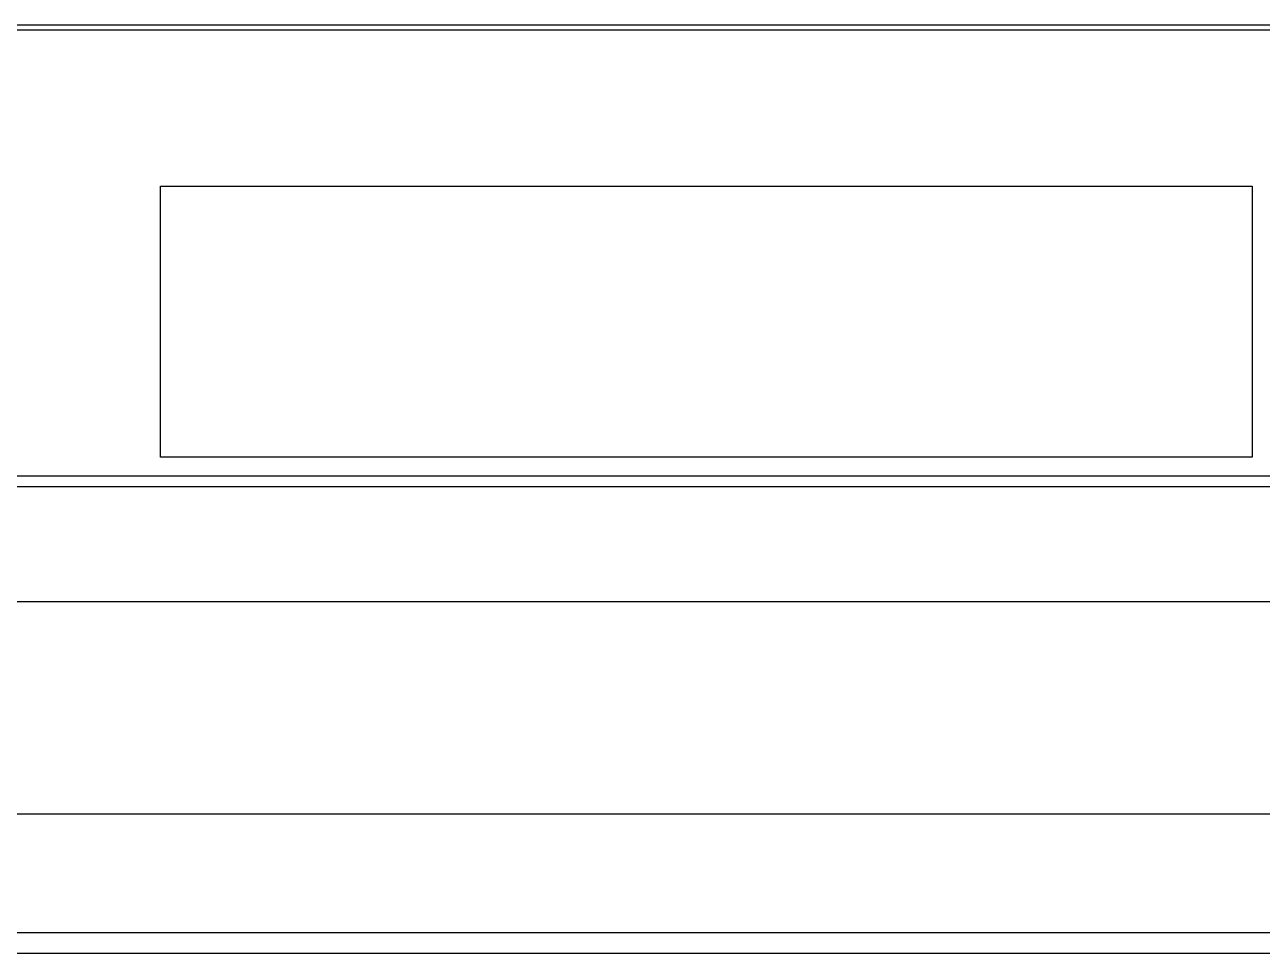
# Model space of a CAD drawing. Extents: x 16 to 241, y 14 to 239.
# Drawn here: x 78 to 140.3, y 192.3 to 239.1 of the extents above; entities that cross this region are included whole.
import ezdxf

# ---------------------------------------------------------------- set-up
doc = ezdxf.new("R2010")
doc.units = 0

msp = doc.modelspace()

# ---------------------------------------------------------------- linework, layer by layer
at = {"layer": 'Layer 1'}
for p, q in [((15.622904, 239.051199), (240.622904, 239.051199)), ((15.938021, 238.796502), (240.662131, 238.796502)), ((84.816246, 230.927874), (139.84367, 230.927874)), ((84.816246, 217.279672), (84.816246, 230.927874)), ((139.84367, 230.927874), (139.84367, 217.279672)), ((139.84367, 217.279672), (84.816246, 217.279672)), ((240.662131, 216.316411), (15.938021, 216.316411)), ((16.315874, 215.803894), (240.651204, 215.803894)), ((62.133102, 210.011616), (194.909742, 210.011616)), ((194.909742, 199.301016), (62.133102, 199.301016)), ((240.651204, 193.32303), (16.315874, 193.32303)), ((15.915083, 192.298435), (240.440213, 192.298435))]:
    msp.add_line(p, q, dxfattribs=at)

doc.saveas('drawing.dxf')
